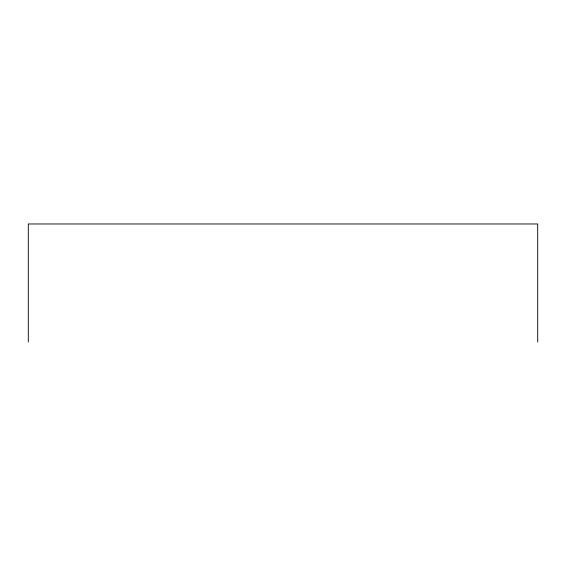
<?xml version="1.0" encoding="UTF-8"?>
<svg xmlns="http://www.w3.org/2000/svg" width="566" height="566" viewBox="0 0 566 566"><rect width="100%" height="100%" fill="white"/><g stroke="black" fill="none" stroke-linecap="round" stroke-linejoin="round"><path stroke-width="0.85" d="M537.7 342.027L537.7 223.973L28.3 223.973L28.3 342.027"/></g></svg>
